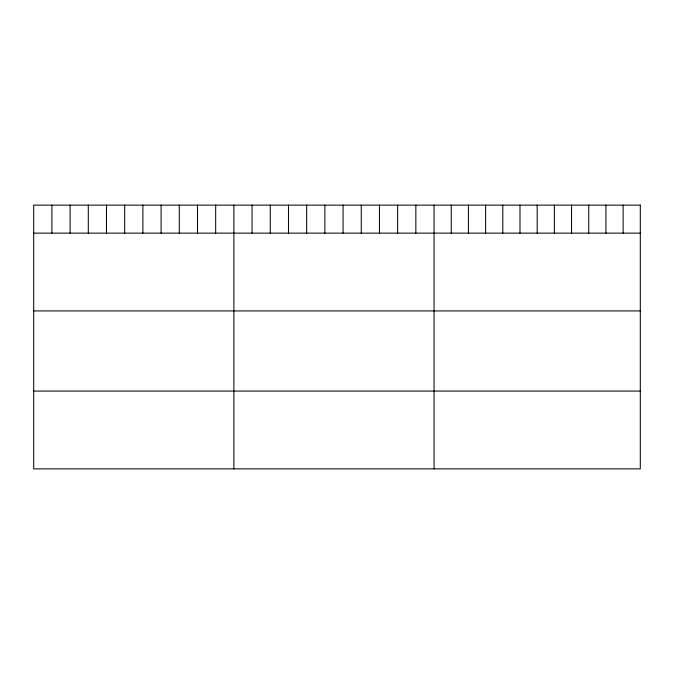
<?xml version="1.0" encoding="UTF-8"?>
<svg xmlns="http://www.w3.org/2000/svg" width="674" height="674" viewBox="0 0 674 674"><rect width="100%" height="100%" fill="white"/><g stroke="black" fill="none" stroke-linecap="round" stroke-linejoin="round"><path stroke-width="1.01" d="M33.7 233.128L640.3 233.128M33.7 310.925L640.3 310.925M33.7 391.08L640.3 391.08M623.113 205.123L623.113 233.128M605.926 205.123L605.926 233.128M588.739 205.123L588.739 233.128M571.552 205.123L571.552 233.128M554.365 205.123L554.365 233.128M537.178 205.123L537.178 233.128M519.991 205.123L519.991 233.128M502.804 205.123L502.804 233.128M485.617 205.123L485.617 233.128M468.43 205.123L468.43 233.128M451.243 205.123L451.243 233.128M434.056 205.123L434.056 468.877M415.858 205.123L415.858 233.128M397.66 205.123L397.66 233.128M379.462 205.123L379.462 233.128M361.264 205.123L361.264 233.128M343.066 205.123L343.066 233.128M324.868 205.123L324.868 233.128M306.67 205.123L306.67 233.128M288.472 205.123L288.472 233.128M270.274 205.123L270.274 233.128M252.076 205.123L252.076 233.128M233.878 205.123L233.878 468.877M215.68 205.123L215.68 233.128M197.482 205.123L197.482 233.128M179.284 205.123L179.284 233.128M161.086 205.123L161.086 233.128M142.888 205.123L142.888 233.128M124.69 205.123L124.69 233.128M106.492 205.123L106.492 233.128M88.294 205.123L88.294 233.128M70.096 205.123L70.096 233.128M51.898 205.123L51.898 233.128M640.3 205.123L33.7 205.123L33.7 468.877L640.3 468.877L640.3 205.123"/></g></svg>
